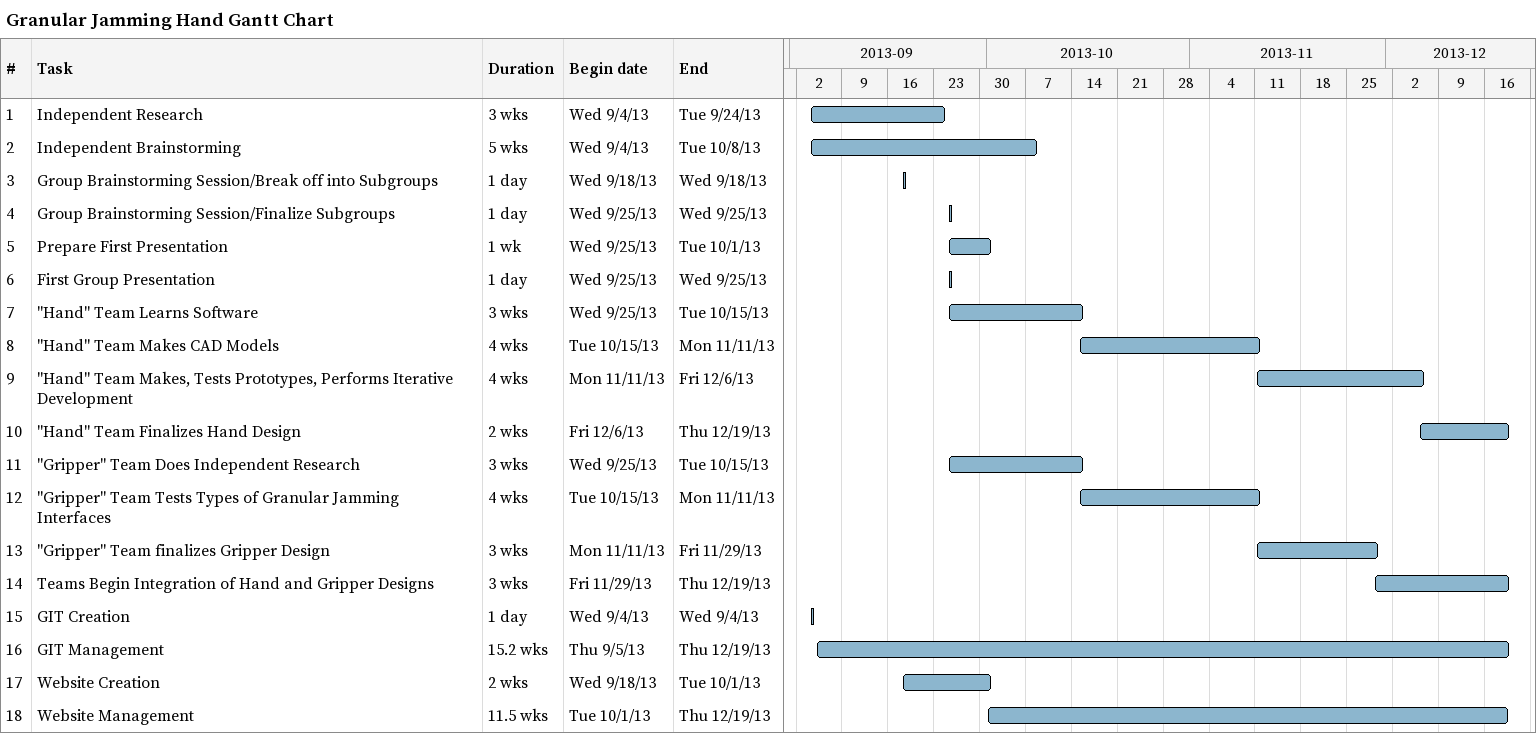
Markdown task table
Granular Jamming Hand Gantt Chart

| ID | Task | Duration | Start | Finish |
|---|---|---|---|---|
| 1 | Independent Research | 3w | 2013-09-04 | 2013-09-24 |
| 2 | Independent Brainstorming | 5w | 2013-09-04 | 2013-10-08 |
| 3 | Group Brainstorming Session/Break off into Subgroups | 1d | 2013-09-18 | 2013-09-18 |
| 4 | Group Brainstorming Session/Finalize Subgroups | 1d | 2013-09-25 | 2013-09-25 |
| 5 | Prepare First Presentation | 1w | 2013-09-25 | 2013-10-01 |
| 6 | First Group Presentation | 1d | 2013-09-25 | 2013-09-25 |
| 7 | "Hand" Team Learns Software | 3w | 2013-09-25 | 2013-10-15 |
| 8 | "Hand" Team Makes CAD Models | 4w | 2013-10-15 | 2013-11-11 |
| 9 | "Hand" Team Makes, Tests Prototypes, Performs Iterative Development | 4w | 2013-11-11 | 2013-12-06 |
| 10 | "Hand" Team Finalizes Hand Design | 2w | 2013-12-06 | 2013-12-19 |
| 11 | "Gripper" Team Does Independent Research | 3w | 2013-09-25 | 2013-10-15 |
| 12 | "Gripper" Team Tests Types of Granular Jamming Interfaces | 4w | 2013-10-15 | 2013-11-11 |
| 13 | "Gripper" Team finalizes Gripper Design | 3w | 2013-11-11 | 2013-11-29 |
| 14 | Teams Begin Integration of Hand and Gripper Designs | 3w | 2013-11-29 | 2013-12-19 |
| 15 | GIT Creation | 1d | 2013-09-04 | 2013-09-04 |
| 16 | GIT Management | 15.2w | 2013-09-05 | 2013-12-19 |
| 17 | Website Creation | 2w | 2013-09-18 | 2013-10-01 |
| 18 | Website Management | 11.5w | 2013-10-01 | 2013-12-19 |
